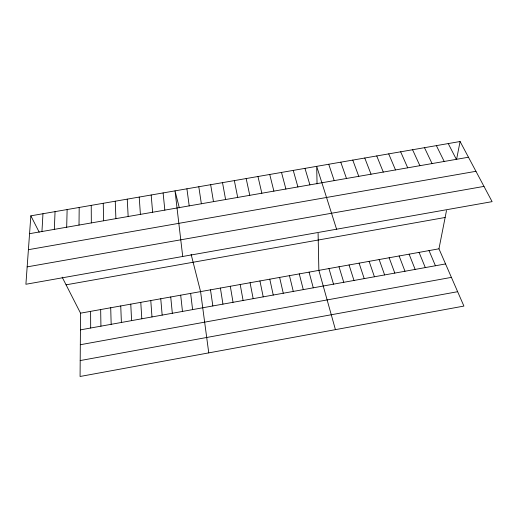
<?xml version="1.0" encoding="UTF-8"?>
<svg xmlns="http://www.w3.org/2000/svg" width="518" height="518" viewBox="0 0 518 518"><rect width="100%" height="100%" fill="white"/><g stroke="black" fill="none" stroke-linecap="round" stroke-linejoin="round"><path stroke-width="0.78" d="M62.154 277.149L80.543 313.17L80.076 376.482L463.908 306.08L438.966 248.808L446.497 210.573M79.014 225.071L79.189 207.459M66.68 227.221L67.133 209.544M54.325 229.37L55.057 211.635M41.952 231.527L42.962 213.727M30.853 215.825L25.9 284.265L492.1 201.651L460.094 141.518L30.853 215.825L39.187 232.155M456.533 159.596L460.094 141.518M80.309 344.729L451.411 277.376M80.193 360.567L457.647 291.699M80.419 329.869L445.551 263.927M80.543 313.17L438.966 248.808M66.071 284.829L445.137 217.476M28.399 249.689L475.951 171.303M27.156 266.874L483.98 186.396M29.558 233.683L468.46 157.232M448.238 143.57L456.345 159.343M436.37 145.623L444.211 161.454M424.482 147.682L432.064 163.571M412.574 149.747L419.897 165.689M400.647 151.806L407.711 167.813M388.707 153.878L395.506 169.943M429.027 250.595L435.431 265.76M419.075 252.383L425.297 267.586M376.748 155.944L383.281 172.067M409.11 254.17L415.151 269.418M364.769 158.022L371.037 174.203M399.132 255.963L404.985 271.257M389.147 257.757L394.813 273.09M352.777 160.094L358.773 176.34M379.144 259.55L384.628 274.928M340.766 162.173L346.497 178.477M369.127 261.35L374.43 276.774M328.736 164.258L334.201 180.62M359.103 263.15L364.219 278.619M349.061 264.951L353.995 280.465M336.583 229.209L316.686 166.343L317.055 183.89M339.012 266.757L343.758 282.31M304.972 168.369L309.906 184.848M328.949 268.564L333.508 284.162M293.246 170.403L297.915 186.94M335.431 329.642L318.868 270.377L318.091 233.333M309.078 272.131L313.267 287.82M281.501 172.436L285.91 189.031M299.274 273.892L303.283 289.62M179.332 207.88L175.019 190.87L182.718 256.475M191.11 254.306L200.576 291.615L208.754 352.881M269.736 174.469L273.886 191.123M289.458 275.654L293.285 291.427M257.958 176.508L261.843 193.22M279.629 277.421L283.268 293.233M269.787 279.189L273.245 295.046M246.16 178.555L249.78 195.325M259.939 280.957L263.209 296.859M234.343 180.601L237.697 197.429M250.077 282.724L253.166 298.672M222.513 182.647L225.602 199.534M240.197 284.499L243.104 300.492M230.309 286.279L233.029 302.305M210.664 184.699L213.487 201.644M220.409 288.053L222.941 304.131M198.802 186.752L201.353 203.762M210.502 289.834L212.846 305.95M186.92 188.811L189.199 205.879M190.637 293.402L192.612 309.609M180.691 295.189L182.472 311.435M163.099 192.929L164.841 210.12M170.733 296.976L172.326 313.267M160.761 298.763L162.166 315.106M151.165 195.001L152.635 212.244M150.777 300.557L151.988 316.945M139.213 197.067L140.41 214.374M140.779 302.357L141.802 318.784M127.247 199.139L128.166 216.505M130.769 304.15L131.604 320.623M120.746 305.95L121.393 322.468M115.255 201.217L115.902 218.641M110.716 307.75L111.169 324.313M103.25 203.296L103.626 220.785M100.667 309.557L100.932 326.165M91.233 205.374L91.33 222.921M90.611 311.363L90.682 328.011"/></g></svg>
